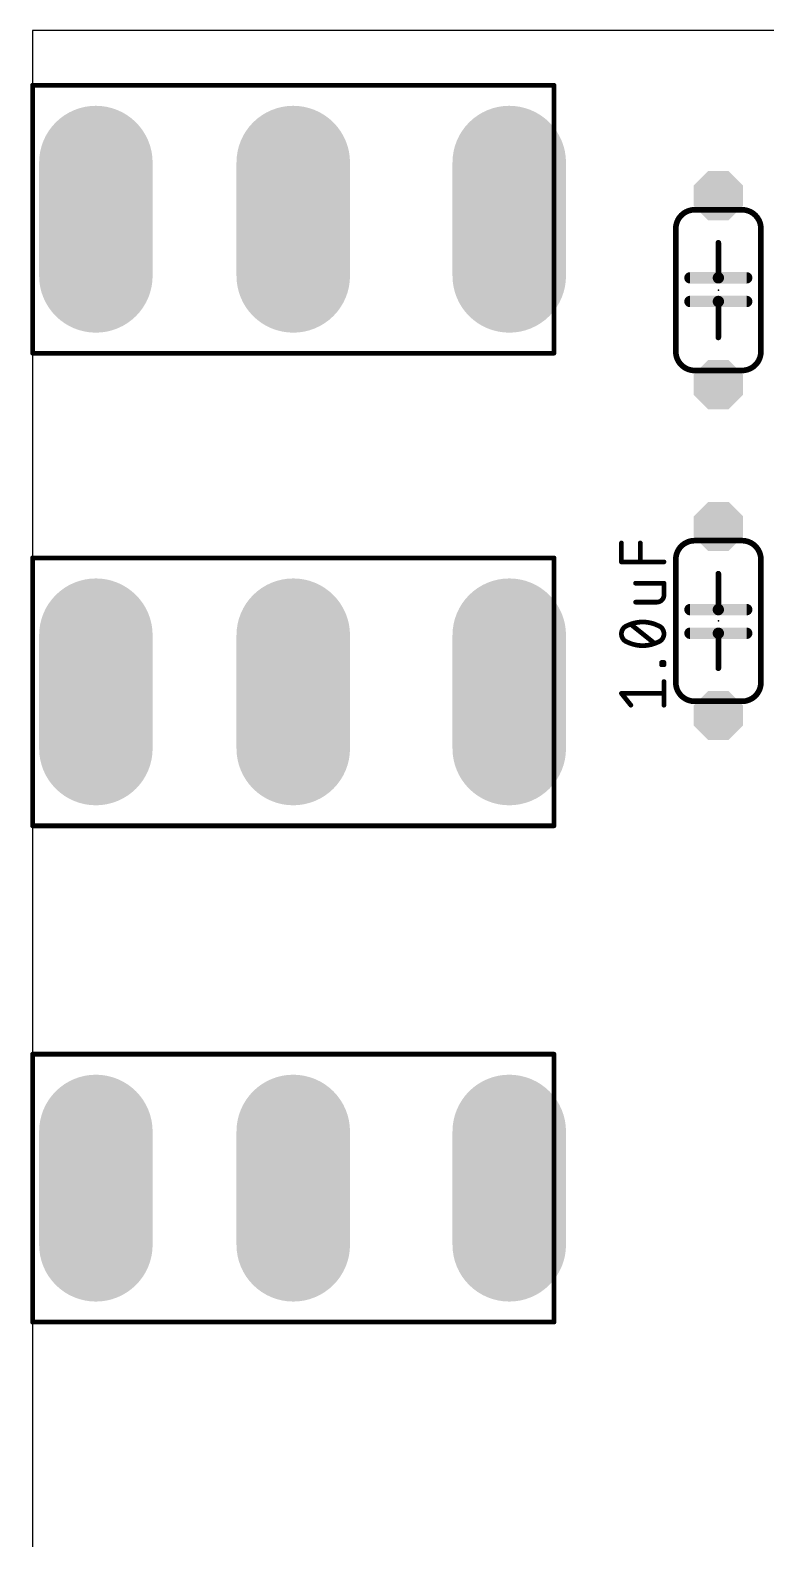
# Model space of a CAD drawing. Extents: x -0.1 to 59.2, y 0 to 90.2.
# Drawn here: x -0.06 to 19.69, y 49.63 to 90.17 of the extents above; entities that cross this region are included whole.
import ezdxf

# ---------------------------------------------------------------- set-up
doc = ezdxf.new("R2010")
doc.units = 0
for name, color, linetype in [('17', 110, 'CONTINUOUS'), ('20', 31, 'CONTINUOUS'), ('21', 253, 'CONTINUOUS'), ('23', 53, 'CONTINUOUS'), ('27', 253, 'CONTINUOUS'), ('51', 253, 'CONTINUOUS')]:
    doc.layers.add(name, color=color, linetype=linetype)

# ---------------------------------------------------------------- blocks, each defined once
blk = doc.blocks.new('RECT')
blk.add_solid([(-0.5, -0.5), (0.5, -0.5), (-0.5, 0.5), (0.5, 0.5)])
blk = doc.blocks.new('OCTAGONP')
at = {"const_width": 0.5}
blk.add_lwpolyline([(-0.25, -0.1036), (-0.25, 0.1036), (-0.1036, 0.25), (0.1036, 0.25), (0.25, 0.1036), (0.25, -0.1036), (0.1036, -0.25), (-0.1036, -0.25), (-0.25, -0.1036), (-0.25, 0.1036)], dxfattribs=at)
blk = doc.blocks.new('LONGP100')
at = {"const_width": 1}
blk.add_lwpolyline([(-0.5, 0), (0.5, 0)], dxfattribs=at)
at = {"const_width": 0.5}
for points in [[(-0.5, 0.25, 1), (-0.5, -0.25)], [(0.5, -0.25, 1), (0.5, 0.25)]]:
    blk.add_lwpolyline(points, format="xyb", dxfattribs=at)

msp = doc.modelspace()

# ---------------------------------------------------------------- linework, layer by layer
at = {"layer": '20'}
for p, q in [((59.055, 90.17), (0, 90.16)), ((0, 90.16), (0, 0))]:
    msp.add_line(p, q, dxfattribs=at)
at = {"layer": '21'}
for points, const_width in [([(0, 88.7218, 1), (0, 88.6582)], 0.0635), ([(0.0318, 88.69, 1), (-0.0318, 88.69)], 0.0635), ([(14.0318, 88.69, 1), (13.9682, 88.69)], 0.0635), ([(14, 88.6582, 1), (14, 88.7218)], 0.0635), ([(17.78, 85.344, 0.4142), (17.272, 84.836)], 0.1524), ([(17.78, 85.3059, 1), (17.78, 85.3821)], 0.0762), ([(19.558, 84.836, 0.4142), (19.05, 85.344)], 0.1524), ([(19.05, 85.3821, 1), (19.05, 85.3059)], 0.0762), ([(17.3101, 84.836, 1), (17.2339, 84.836)], 0.0762), ([(17.2339, 84.836, 1), (17.3101, 84.836)], 0.0762), ([(19.5961, 84.836, 1), (19.5199, 84.836)], 0.0762), ([(19.5199, 84.836, 1), (19.5961, 84.836)], 0.0762), ([(18.4531, 84.455, 1), (18.3769, 84.455)], 0.0762), ([(17.653, 83.5914, 1), (17.653, 83.439)], 0.1524), ([(18.415, 83.5914, 1), (18.415, 83.439)], 0.1524), ([(18.415, 83.439, 1), (18.415, 83.5914)], 0.1524), ([(18.3769, 83.5152, 1), (18.4531, 83.5152)], 0.0762), ([(19.177, 83.439, 1), (19.177, 83.5914)], 0.1524), ([(17.653, 82.9564, 1), (17.653, 82.804)], 0.1524), ([(18.415, 82.9564, 1), (18.415, 82.804)], 0.1524), ([(18.415, 82.804, 1), (18.415, 82.9564)], 0.1524), ([(18.4531, 82.8802, 1), (18.3769, 82.8802)], 0.0762), ([(19.177, 82.804, 1), (19.177, 82.9564)], 0.1524), ([(18.3769, 81.915, 1), (18.4531, 81.915)], 0.0762), ([(0, 81.5218, 1), (0, 81.4583)], 0.0635), ([(-0.0318, 81.49, 1), (0.0318, 81.49)], 0.0635), ([(13.9682, 81.49, 1), (14.0318, 81.49)], 0.0635), ([(14, 81.4583, 1), (14, 81.5218)], 0.0635), ([(17.272, 81.534, 0.4142), (17.78, 81.026)], 0.1524), ([(17.3101, 81.534, 1), (17.2339, 81.534)], 0.0762), ([(17.2339, 81.534, 1), (17.3101, 81.534)], 0.0762), ([(19.05, 81.026, 0.4142), (19.558, 81.534)], 0.1524), ([(19.5961, 81.534, 1), (19.5199, 81.534)], 0.0762), ([(19.5199, 81.534, 1), (19.5961, 81.534)], 0.0762), ([(17.78, 80.9879, 1), (17.78, 81.0641)], 0.0762), ([(19.05, 81.0641, 1), (19.05, 80.9879)], 0.0762), ([(17.78, 76.454, 0.4142), (17.272, 75.946)], 0.1524), ([(17.78, 76.4159, 1), (17.78, 76.4921)], 0.0762), ([(19.558, 75.946, 0.4142), (19.05, 76.454)], 0.1524), ([(19.05, 76.4921, 1), (19.05, 76.4159)], 0.0762), ([(0.0318, 75.99, 1), (-0.0318, 75.99)], 0.0635), ([(0, 76.0218, 1), (0, 75.9583)], 0.0635), ([(14.0318, 75.99, 1), (13.9682, 75.99)], 0.0635), ([(14, 75.9583, 1), (14, 76.0218)], 0.0635), ([(17.3101, 75.946, 1), (17.2339, 75.946)], 0.0762), ([(17.2339, 75.946, 1), (17.3101, 75.946)], 0.0762), ([(19.5961, 75.946, 1), (19.5199, 75.946)], 0.0762), ([(19.5199, 75.946, 1), (19.5961, 75.946)], 0.0762), ([(18.4531, 75.565, 1), (18.3769, 75.565)], 0.0762), ([(17.653, 74.676, 1), (17.653, 74.5236)], 0.1524), ([(18.415, 74.676, 1), (18.415, 74.5236)], 0.1524), ([(18.415, 74.5236, 1), (18.415, 74.676)], 0.1524), ([(18.3769, 74.5998, 1), (18.4531, 74.5998)], 0.0762), ([(19.177, 74.5236, 1), (19.177, 74.676)], 0.1524), ([(17.653, 74.041, 1), (17.653, 73.8886)], 0.1524), ([(18.415, 74.041, 1), (18.415, 73.8886)], 0.1524), ([(18.415, 73.8886, 1), (18.415, 74.041)], 0.1524), ([(18.4531, 73.9648, 1), (18.3769, 73.9648)], 0.0762), ([(19.177, 73.8886, 1), (19.177, 74.041)], 0.1524), ([(18.3769, 73.025, 1), (18.4531, 73.025)], 0.0762), ([(17.272, 72.644, 0.4142), (17.78, 72.136)], 0.1524), ([(17.3101, 72.644, 1), (17.2339, 72.644)], 0.0762), ([(17.2339, 72.644, 1), (17.3101, 72.644)], 0.0762), ([(19.05, 72.136, 0.4142), (19.558, 72.644)], 0.1524), ([(19.5961, 72.644, 1), (19.5199, 72.644)], 0.0762), ([(19.5199, 72.644, 1), (19.5961, 72.644)], 0.0762), ([(17.78, 72.0979, 1), (17.78, 72.1741)], 0.0762), ([(19.05, 72.1741, 1), (19.05, 72.0979)], 0.0762), ([(0, 68.8218, 1), (0, 68.7583)], 0.0635), ([(-0.0318, 68.79, 1), (0.0318, 68.79)], 0.0635), ([(13.9682, 68.79, 1), (14.0318, 68.79)], 0.0635), ([(14, 68.7583, 1), (14, 68.8218)], 0.0635), ([(0, 62.6868, 1), (0, 62.6232)], 0.0635), ([(0.0318, 62.655, 1), (-0.0318, 62.655)], 0.0635), ([(14.0318, 62.655, 1), (13.9682, 62.655)], 0.0635), ([(14, 62.6232, 1), (14, 62.6868)], 0.0635), ([(0, 55.4868, 1), (0, 55.4233)], 0.0635), ([(-0.0318, 55.455, 1), (0.0318, 55.455)], 0.0635), ([(13.9682, 55.455, 1), (14.0318, 55.455)], 0.0635), ([(14, 55.4233, 1), (14, 55.4868)], 0.0635)]:
    msp.add_lwpolyline(points, format="xyb", dxfattribs=dict(at, const_width=const_width))
for points, const_width in [([(0, 81.49), (0, 88.69)], 0.127), ([(0, 88.69), (14, 88.69)], 0.127), ([(14, 81.49), (14, 88.69)], 0.127), ([(17.272, 84.836), (17.272, 81.534)], 0.1524), ([(19.558, 84.836), (19.558, 81.534)], 0.1524), ([(18.415, 84.455), (18.415, 83.5152)], 0.1524), ([(17.653, 83.5152), (18.415, 83.5152)], 0.3048), ([(18.415, 83.5152), (19.177, 83.5152)], 0.3048), ([(17.653, 82.8802), (18.415, 82.8802)], 0.3048), ([(18.415, 82.8802), (19.177, 82.8802)], 0.3048), ([(18.415, 81.915), (18.415, 82.8802)], 0.1524), ([(0, 81.49), (14, 81.49)], 0.127), ([(0, 68.79), (0, 75.99)], 0.127), ([(0, 75.99), (14, 75.99)], 0.127), ([(14, 68.79), (14, 75.99)], 0.127), ([(17.272, 72.644), (17.272, 75.946)], 0.1524), ([(19.558, 72.644), (19.558, 75.946)], 0.1524), ([(18.415, 75.565), (18.415, 74.5998)], 0.1524), ([(18.415, 74.5998), (17.653, 74.5998)], 0.3048), ([(19.177, 74.5998), (18.415, 74.5998)], 0.3048), ([(18.415, 73.9648), (17.653, 73.9648)], 0.3048), ([(19.177, 73.9648), (18.415, 73.9648)], 0.3048), ([(18.415, 73.025), (18.415, 73.9648)], 0.1524), ([(0, 68.79), (14, 68.79)], 0.127), ([(0, 55.455), (0, 62.655)], 0.127), ([(0, 62.655), (14, 62.655)], 0.127), ([(14, 55.455), (14, 62.655)], 0.127), ([(0, 55.455), (14, 55.455)], 0.127)]:
    msp.add_lwpolyline(points, dxfattribs=dict(at, const_width=const_width))
at = {"layer": '23'}
for p in [(0, 85.09), (18.415, 83.185), (18.415, 74.295), (0, 72.39), (0, 59.055)]:
    msp.add_point(p, dxfattribs=at)
at = {"layer": '27'}
for points, const_width in [([(15.8433, 76.3905, 1), (15.7797, 76.3905)], 0.0635), ([(16.3513, 76.3905, 1), (16.2878, 76.3905)], 0.0635), ([(15.7797, 75.8825, 1), (15.8433, 75.8825)], 0.0635), ([(15.8115, 75.9143, 1), (15.8115, 75.8508)], 0.0635), ([(16.2878, 75.8825, 1), (16.3513, 75.8825)], 0.0635), ([(16.9545, 75.8508, 1), (16.9545, 75.9143)], 0.0635), ([(16.1925, 75.3402, 1), (16.1925, 75.2767)], 0.0635), ([(16.764, 74.8005, 0.4142), (16.9545, 74.991)], 0.127), ([(16.9862, 75.3085, 1), (16.9228, 75.3085)], 0.0635), ([(16.9862, 74.991, 1), (16.9228, 74.991)], 0.0635), ([(16.9228, 74.991, 1), (16.9862, 74.991)], 0.0635), ([(16.9545, 75.2767, 1), (16.9545, 75.3402)], 0.0635), ([(16.1925, 74.8322, 1), (16.1925, 74.7687)], 0.0635), ([(16.764, 74.8322, 1), (16.764, 74.7687)], 0.0635), ([(16.764, 74.7687, 1), (16.764, 74.8322)], 0.0635), ([(15.9703, 74.1718, 0.3205), (15.8115, 73.9496)], 0.127), ([(15.9563, 74.2004, 1), (15.9842, 74.1433)], 0.0635), ([(16.383, 74.2671, 0.1139), (15.9703, 74.1718)], 0.127), ([(15.9805, 74.1418, 1), (15.96, 74.2018)], 0.0635), ([(16.0853, 74.2284, 1), (16.0457, 74.1788)], 0.0635), ([(16.7958, 74.1718, 0.1139), (16.383, 74.2671)], 0.127), ([(16.383, 74.2988, 1), (16.383, 74.2353)], 0.0635), ([(16.383, 74.2353, 1), (16.383, 74.2988)], 0.0635), ([(16.9545, 73.9496, 0.3205), (16.7958, 74.1718)], 0.127), ([(16.806, 74.2018, 1), (16.7855, 74.1418)], 0.0635), ([(16.7818, 74.1433, 1), (16.8097, 74.2004)], 0.0635), ([(15.8433, 73.9496, 1), (15.7797, 73.9496)], 0.0635), ([(15.7797, 73.9496, 1), (15.8433, 73.9496)], 0.0635), ([(15.8115, 73.9496, 0.3205), (15.9703, 73.7273)], 0.127), ([(15.9842, 73.7559, 1), (15.9563, 73.6988)], 0.0635), ([(15.9703, 73.7273, 0.1139), (16.383, 73.6321)], 0.127), ([(15.96, 73.6973, 1), (15.9805, 73.7573)], 0.0635), ([(16.383, 73.6321, 0.1139), (16.7958, 73.7273)], 0.127), ([(16.7958, 73.7273, 0.3205), (16.9545, 73.9496)], 0.127), ([(16.7855, 73.7573, 1), (16.806, 73.6973)], 0.0635), ([(16.8097, 73.6988, 1), (16.7818, 73.7559)], 0.0635), ([(16.9862, 73.9496, 1), (16.9228, 73.9496)], 0.0635), ([(16.9228, 73.9496, 1), (16.9862, 73.9496)], 0.0635), ([(16.383, 73.6638, 1), (16.383, 73.6003)], 0.0635), ([(16.383, 73.6003, 1), (16.383, 73.6638)], 0.0635), ([(16.6807, 73.6708, 1), (16.7203, 73.7204)], 0.0635), ([(16.891, 73.213, 1), (16.891, 73.1495)], 0.0635), ([(16.891, 73.1495, 1), (16.891, 73.086)], 0.0635), ([(16.9228, 73.1812, 1), (16.8593, 73.1812)], 0.0635), ([(16.8593, 73.1177, 1), (16.9228, 73.1177)], 0.0635), ([(16.9862, 73.1812, 1), (16.9228, 73.1812)], 0.0635), ([(16.9228, 73.1177, 1), (16.9862, 73.1177)], 0.0635), ([(16.9545, 73.1495, 1), (16.9545, 73.213)], 0.0635), ([(16.9545, 73.086, 1), (16.9545, 73.1495)], 0.0635), ([(16.9862, 72.6669, 1), (16.9228, 72.6669)], 0.0635), ([(15.8363, 72.3692, 1), (15.7867, 72.3295)], 0.0635), ([(15.8115, 72.3811, 1), (15.8115, 72.3176)], 0.0635), ([(16.9545, 72.3176, 1), (16.9545, 72.3811)], 0.0635), ([(16.0407, 72.012, 1), (16.0903, 72.0517)], 0.0635), ([(16.9228, 72.0319, 1), (16.9862, 72.0319)], 0.0635)]:
    msp.add_lwpolyline(points, format="xyb", dxfattribs=dict(at, const_width=const_width))
at = {"layer": '27', "const_width": 0.127}
for points in [[(15.8115, 75.8825), (15.8115, 76.3905)], [(16.3195, 75.8825), (16.3195, 76.3905)], [(16.9545, 75.8825), (15.8115, 75.8825)], [(16.9545, 75.3085), (16.1925, 75.3085)], [(16.9545, 74.991), (16.9545, 75.3085)], [(16.1925, 74.8005), (16.764, 74.8005)], [(16.7005, 73.6956), (16.0655, 74.2036)], [(16.891, 73.1177), (16.891, 73.1812)], [(16.891, 73.1812), (16.9545, 73.1812)], [(16.9545, 73.1177), (16.891, 73.1177)], [(16.9545, 73.1812), (16.9545, 73.1177)], [(16.9545, 72.0319), (16.9545, 72.6669)], [(16.0655, 72.0319), (15.8115, 72.3494)], [(15.8115, 72.3494), (16.9545, 72.3494)]]:
    msp.add_lwpolyline(points, dxfattribs=at)
at = {"layer": '51', "const_width": 0.1524}
for points in [[(19.05, 85.344), (17.78, 85.344)], [(19.05, 81.026), (17.78, 81.026)], [(17.78, 76.454), (19.05, 76.454)], [(17.78, 72.136), (19.05, 72.136)]]:
    msp.add_lwpolyline(points, dxfattribs=at)
at = {"layer": '51', "const_width": 0.0762}
for points in [[(17.78, 85.3821, 1), (17.78, 85.3059)], [(19.05, 85.3059, 1), (19.05, 85.3821)], [(17.78, 81.0641, 1), (17.78, 80.9879)], [(19.05, 80.9879, 1), (19.05, 81.0641)], [(17.78, 76.4921, 1), (17.78, 76.4159)], [(19.05, 76.4159, 1), (19.05, 76.4921)], [(17.78, 72.1741, 1), (17.78, 72.0979)], [(19.05, 72.0979, 1), (19.05, 72.1741)]]:
    msp.add_lwpolyline(points, format="xyb", dxfattribs=at)

# ---------------------------------------------------------------- block references
at = {"layer": '17'}
for name, p, xscale, yscale, rotation in [('LONGP100', (1.7, 85.09), 3.048, 3.048, 270), ('LONGP100', (1.7, 85.09), 3.048, 3.048, 270), ('LONGP100', (7, 85.09), 3.048, 3.048, 270), ('LONGP100', (7, 85.09), 3.048, 3.048, 270), ('LONGP100', (12.8, 85.09), 3.048, 3.048, 270), ('LONGP100', (12.8, 85.09), 3.048, 3.048, 270), ('OCTAGONP', (18.415, 85.725), 1.3208, 1.3208, 90), ('OCTAGONP', (18.415, 85.725), 1.3208, 1.3208, 90), ('OCTAGONP', (18.415, 80.645), 1.3208, 1.3208, 90), ('OCTAGONP', (18.415, 80.645), 1.3208, 1.3208, 90), ('OCTAGONP', (18.415, 76.835), 1.3208, 1.3208, 270), ('OCTAGONP', (18.415, 76.835), 1.3208, 1.3208, 270), ('LONGP100', (1.7, 72.39), 3.048, 3.048, 270), ('LONGP100', (1.7, 72.39), 3.048, 3.048, 270), ('LONGP100', (7, 72.39), 3.048, 3.048, 270), ('LONGP100', (7, 72.39), 3.048, 3.048, 270), ('LONGP100', (12.8, 72.39), 3.048, 3.048, 270), ('LONGP100', (12.8, 72.39), 3.048, 3.048, 270), ('OCTAGONP', (18.415, 71.755), 1.3208, 1.3208, 270), ('OCTAGONP', (18.415, 71.755), 1.3208, 1.3208, 270), ('LONGP100', (1.7, 59.055), 3.048, 3.048, 270), ('LONGP100', (1.7, 59.055), 3.048, 3.048, 270), ('LONGP100', (7, 59.055), 3.048, 3.048, 270), ('LONGP100', (7, 59.055), 3.048, 3.048, 270), ('LONGP100', (12.8, 59.055), 3.048, 3.048, 270), ('LONGP100', (12.8, 59.055), 3.048, 3.048, 270)]:
    msp.add_blockref(name, p, dxfattribs=dict(at, xscale=xscale, yscale=yscale, rotation=rotation))
at = {"layer": '51', "xscale": 0.381, "yscale": 0.762}
for p, rotation in [((18.415, 85.5345), 90), ((18.415, 80.8355), 90), ((18.415, 76.6445), 270), ((18.415, 71.9455), 270)]:
    msp.add_blockref('RECT', p, dxfattribs=dict(at, rotation=rotation))

doc.saveas('drawing.dxf')
